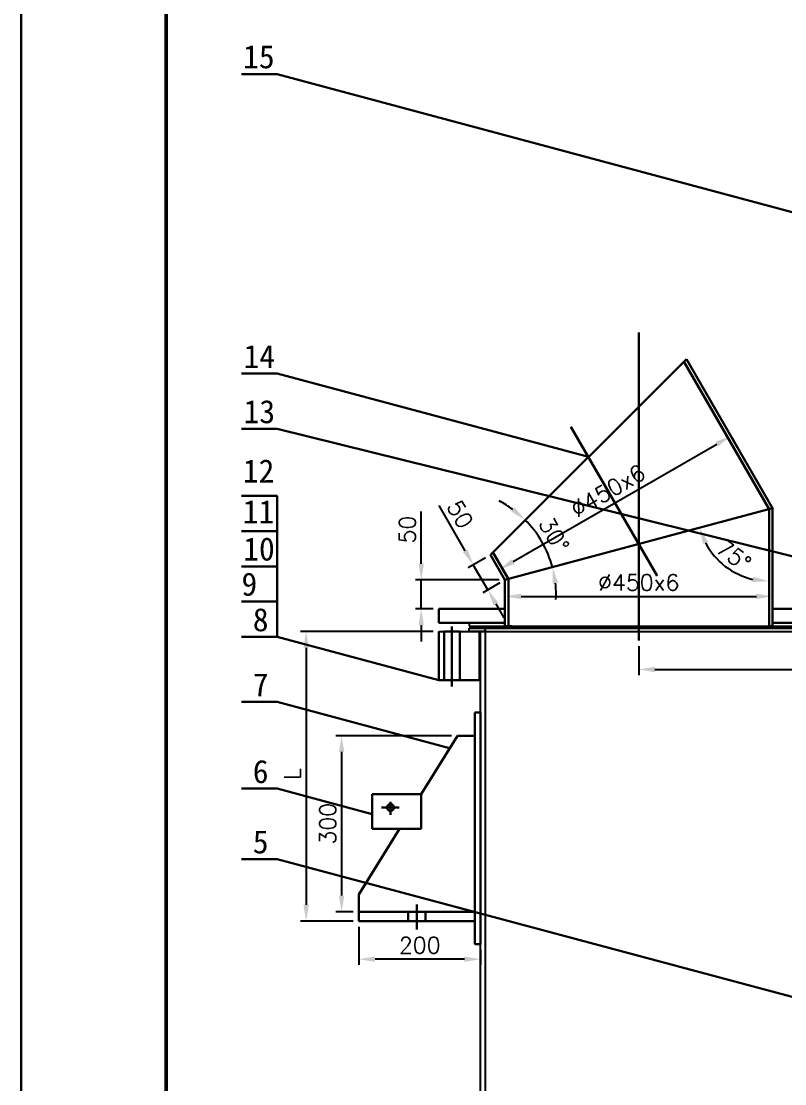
# Model space of a CAD drawing. Header units: millimetres. Extents: x 36507 to 42447, y 7055 to 15455.
# Drawn here: x 36507 to 37825, y 12558 to 14393 of the extents above; entities that cross this region are included whole.
import ezdxf

# ---------------------------------------------------------------- set-up
doc = ezdxf.new("R2010")
doc.units = ezdxf.units.MM
doc.layers.add('粗实线', color=7, linetype='Continuous', lineweight=30)
doc.styles.get("Standard").update_dxf_attribs({"font": 'txt.shx', "height": 28})
doc.styles.add('文本英数', font='SIMFANG.TTF', dxfattribs={"height": 40})
doc.dimstyles.new('ISO-25', dxfattribs={"dimtxt": 28, "dimasz": 28, "dimexe": 10, "dimexo": 10, "dimgap": 10, "dimtad": 1, "dimdec": 0, "dimtxsty": 'Standard', "dimcen": 2.5, "dimclrd": 3, "dimclre": 3, "dimclrt": 3, "dimadec": 0, "dimazin": 0, "dimtfac": 1, "dimtdec": 0, "dimtmove": 0, "dimatfit": 3, "dimfxl": 0, "dimlwd": 25, "dimarcsym": 0})

# ---------------------------------------------------------------- blocks, each defined once
blk = doc.blocks.new('*D11')
at = {"layer": 'Defpoints', "color": 0}
for p in [(37260.2, 13158.7), (37060.3, 12854.7), (37090.2, 12854.7)]:
    blk.add_point(p, dxfattribs=at)
at = {"layer": '粗实线', "color": 3, "lineweight": -2}
for p, q in [((37250.2, 13158.7), (37050.3, 13158.7)), ((37080.2, 12854.7), (37050.3, 12854.7))]:
    blk.add_line(p, q, dxfattribs=at)
at = {"layer": '粗实线', "color": 3, "lineweight": 25}
blk.add_line((37060.3, 13130.7), (37060.3, 12882.7), dxfattribs=at)
at = {"layer": '粗实线', "color": 3}
for points in [[(37055.7, 13130.7), (37065, 13130.7), (37060.3, 13158.7)], [(37055.7, 12882.7), (37065, 12882.7), (37060.3, 12854.7)]]:
    blk.add_solid(points, dxfattribs=at)
at = {"layer": '粗实线', "color": 3, "insert": (37036.3, 13006.7), "char_height": 28, "attachment_point": 5, "rotation": 90}
blk.add_mtext('300', dxfattribs=at)
blk = doc.blocks.new('*D12')
at = {"layer": 'Defpoints', "color": 0}
for p in [(37090.2, 12838.7), (37300.2, 12798.7), (37090.2, 12772.8)]:
    blk.add_point(p, dxfattribs=at)
at = {"layer": '粗实线', "color": 3, "lineweight": -2}
for p, q in [((37090.2, 12828.7), (37090.2, 12762.8)), ((37300.2, 12788.7), (37300.2, 12762.8))]:
    blk.add_line(p, q, dxfattribs=at)
at = {"layer": '粗实线', "color": 3, "lineweight": 25}
blk.add_line((37272.2, 12772.8), (37118.2, 12772.8), dxfattribs=at)
at = {"layer": '粗实线', "color": 3}
for points in [[(37118.2, 12777.4), (37118.2, 12768.1), (37090.2, 12772.8)], [(37272.2, 12777.4), (37272.2, 12768.1), (37300.2, 12772.8)]]:
    blk.add_solid(points, dxfattribs=at)
at = {"layer": '粗实线', "color": 3, "insert": (37195.2, 12796.8), "char_height": 28, "attachment_point": 5}
blk.add_mtext('200', dxfattribs=at)
blk = doc.blocks.new('*D13')
at = {"layer": 'Defpoints', "color": 0}
for p in [(37798.2, 13549.8), (37804.2, 13551.5), (37702.9, 13469.9), (37342.2, 13427.7), (37798.2, 13347.7)]:
    blk.add_point(p, dxfattribs=at)
at = {"layer": '粗实线', "color": 3, "lineweight": 25}
blk.add_arc((37798.2, 13549.8), 124.3, 207.9331, 257.0669, dxfattribs=at)
at = {"layer": '粗实线', "color": 3}
for points in [[(37684, 13489.9), (37692.7, 13493.3), (37678.1, 13517.7)], [(37770.9, 13433.3), (37769.8, 13424.1), (37798.2, 13425.5)]]:
    blk.add_solid(points, dxfattribs=at)
at = {"layer": '粗实线', "color": 3, "insert": (37737.1, 13470.3), "char_height": 28, "attachment_point": 5, "rotation": 322.5}
blk.add_mtext('75°', dxfattribs=at)
blk = doc.blocks.new('*D14')
at = {"layer": 'Defpoints', "color": 0}
for p in [(37655.4, 13809.2), (37804.2, 13551.5), (37317.2, 13471), (37413.5, 13479.4), (37342.2, 13427.7)]:
    blk.add_point(p, dxfattribs=at)
at = {"layer": '粗实线', "color": 3, "lineweight": 25}
for start, end in [(53.8422, 62.6843), (15, 45), (357.3157, 6.1578)]:
    blk.add_arc((37248.9, 13402.7), 181.6, start, end, dxfattribs=at)
at = {"layer": '粗实线', "color": 3}
for points in [[(37359.1, 13552.8), (37353, 13545.8), (37377.3, 13531.1)], [(37424.8, 13421.3), (37434, 13423), (37424.3, 13449.7)]]:
    blk.add_solid(points, dxfattribs=at)
at = {"layer": '粗实线', "color": 3, "insert": (37426.9, 13505.5), "char_height": 28, "attachment_point": 5, "rotation": 300}
blk.add_mtext('30°', dxfattribs=at)
blk = doc.blocks.new('*D15')
at = {"layer": 'Defpoints', "color": 0}
for p in [(37729.8, 13680.3), (37732.1, 13676.3), (37329.7, 13449.3)]:
    blk.add_point(p, dxfattribs=at)
at = {"layer": '粗实线', "color": 3, "lineweight": -2}
for p, q in [((37734.8, 13671.7), (37737.1, 13667.7)), ((37334.7, 13440.7), (37337, 13436.7))]:
    blk.add_line(p, q, dxfattribs=at)
at = {"layer": '粗实线', "color": 3, "lineweight": 25}
blk.add_line((37356.2, 13459.3), (37707.8, 13662.3), dxfattribs=at)
at = {"layer": '粗实线', "color": 3}
for points in [[(37705.5, 13666.4), (37710.2, 13658.3), (37732.1, 13676.3)], [(37353.9, 13463.4), (37358.6, 13455.3), (37332, 13445.3)]]:
    blk.add_solid(points, dxfattribs=at)
at = {"layer": '粗实线', "color": 3, "insert": (37520, 13581.6), "char_height": 28, "attachment_point": 5, "rotation": 30}
blk.add_mtext('%%c450x6', dxfattribs=at)
blk = doc.blocks.new('*D16')
at = {"layer": 'Defpoints', "color": 0}
for p in [(37804.2, 13399.3), (37342.2, 13387.7), (37804.2, 13387.7)]:
    blk.add_point(p, dxfattribs=at)
at = {"layer": '粗实线', "color": 3, "lineweight": -2}
for p, q in [((37342.2, 13397.7), (37342.2, 13409.3)), ((37804.2, 13397.7), (37804.2, 13409.3))]:
    blk.add_line(p, q, dxfattribs=at)
at = {"layer": '粗实线', "color": 3, "lineweight": 25}
blk.add_line((37370.2, 13399.3), (37776.2, 13399.3), dxfattribs=at)
at = {"layer": '粗实线', "color": 3}
for points in [[(37370.2, 13404), (37370.2, 13394.6), (37342.2, 13399.3)], [(37776.2, 13404), (37776.2, 13394.6), (37804.2, 13399.3)]]:
    blk.add_solid(points, dxfattribs=at)
at = {"layer": '粗实线', "color": 3, "insert": (37573.2, 13423.3), "char_height": 28, "attachment_point": 5}
blk.add_mtext('%%c450x6', dxfattribs=at)
blk = doc.blocks.new('*D17')
at = {"layer": 'Defpoints', "color": 0}
for p in [(37317.2, 13471), (37287.6, 13453.9), (37342.2, 13427.7)]:
    blk.add_point(p, dxfattribs=at)
at = {"layer": '粗实线', "color": 3, "lineweight": 25}
for p, q in [((37273.6, 13478.1), (37228.6, 13556.1)), ((37312.6, 13410.6), (37287.6, 13453.9)), ((37326.6, 13386.3), (37340.6, 13362.1))]:
    blk.add_line(p, q, dxfattribs=at)
at = {"layer": '粗实线', "color": 3, "lineweight": -2}
for p, q in [((37308.5, 13466), (37278.9, 13448.9)), ((37333.5, 13422.7), (37303.9, 13405.6))]:
    blk.add_line(p, q, dxfattribs=at)
at = {"layer": '粗实线', "color": 3}
for points in [[(37277.6, 13480.5), (37269.6, 13475.8), (37287.6, 13453.9)], [(37330.6, 13388.7), (37322.6, 13384), (37312.6, 13410.6)]]:
    blk.add_solid(points, dxfattribs=at)
at = {"layer": '粗实线', "color": 3, "insert": (37264.9, 13541.2), "char_height": 28, "attachment_point": 5, "rotation": 300}
blk.add_mtext('50', dxfattribs=at)
blk = doc.blocks.new('*D18')
at = {"layer": 'Defpoints', "color": 0}
for p in [(37197.8, 13427.7), (37342.2, 13427.7), (37228.2, 13377.7)]:
    blk.add_point(p, dxfattribs=at)
at = {"layer": '粗实线', "color": 3, "lineweight": 25}
for p, q in [((37197.8, 13455.7), (37197.8, 13545.7)), ((37197.8, 13377.7), (37197.8, 13427.7)), ((37197.8, 13349.7), (37197.8, 13321.7))]:
    blk.add_line(p, q, dxfattribs=at)
at = {"layer": '粗实线', "color": 3, "lineweight": -2}
for p, q in [((37332.2, 13427.7), (37187.8, 13427.7)), ((37218.2, 13377.7), (37187.8, 13377.7))]:
    blk.add_line(p, q, dxfattribs=at)
at = {"layer": '粗实线', "color": 3}
for points in [[(37193.1, 13455.7), (37202.4, 13455.7), (37197.8, 13427.7)], [(37193.1, 13349.7), (37202.4, 13349.7), (37197.8, 13377.7)]]:
    blk.add_solid(points, dxfattribs=at)
at = {"layer": '粗实线', "color": 3, "insert": (37173.8, 13514.7), "char_height": 28, "attachment_point": 5, "rotation": 90}
blk.add_mtext('50', dxfattribs=at)
blk = doc.blocks.new('*D24')
at = {"layer": 'Defpoints', "color": 0}
for p in [(37228.2, 13338.7), (36999.1, 12838.7), (37090.2, 12838.7)]:
    blk.add_point(p, dxfattribs=at)
at = {"layer": '粗实线', "color": 3, "lineweight": -2}
for p, q in [((37218.2, 13338.7), (36989.1, 13338.7)), ((37080.2, 12838.7), (36989.1, 12838.7))]:
    blk.add_line(p, q, dxfattribs=at)
at = {"layer": '粗实线', "color": 3, "lineweight": 25}
blk.add_line((36999.1, 13310.7), (36999.1, 12866.7), dxfattribs=at)
at = {"layer": '粗实线', "color": 3}
for points in [[(36994.4, 13310.7), (37003.8, 13310.7), (36999.1, 13338.7)], [(36994.4, 12866.7), (37003.8, 12866.7), (36999.1, 12838.7)]]:
    blk.add_solid(points, dxfattribs=at)
at = {"layer": '粗实线', "color": 3, "insert": (36975.1, 13092.8), "char_height": 28, "attachment_point": 5, "rotation": 90}
blk.add_mtext('L', dxfattribs=at)
blk = doc.blocks.new('*D25')
at = {"layer": 'Defpoints', "color": 0}
for p in [(37573.2, 13323.1), (38258.2, 13323.1), (38258.2, 13273.1)]:
    blk.add_point(p, dxfattribs=at)
at = {"layer": '粗实线', "color": 3, "lineweight": -2}
for p, q in [((37573.2, 13313.1), (37573.2, 13263.1)), ((38258.2, 13313.1), (38258.2, 13263.1))]:
    blk.add_line(p, q, dxfattribs=at)
at = {"layer": '粗实线', "color": 3, "lineweight": 25}
blk.add_line((37601.2, 13273.1), (38230.2, 13273.1), dxfattribs=at)
at = {"layer": '粗实线', "color": 3}
for points in [[(37601.2, 13277.8), (37601.2, 13268.4), (37573.2, 13273.1)], [(38230.2, 13277.8), (38230.2, 13268.4), (38258.2, 13273.1)]]:
    blk.add_solid(points, dxfattribs=at)
at = {"layer": '粗实线', "color": 3, "insert": (37915.7, 13297.1), "char_height": 28, "attachment_point": 5}
blk.add_mtext('%%c685', dxfattribs=at)

msp = doc.modelspace()

# ---------------------------------------------------------------- linework, layer by layer
at = {"layer": '粗实线'}
for p, q in [((36948.8, 14300.9), (36887.6, 14300.9)), ((38082.8, 13997), (36948.8, 14300.9)), ((37573.2, 13323.1), (37573.2, 13855)), ((37655.4, 13809.2), (37317.2, 13471)), ((37651, 13804.8), (37798.2, 13549.8)), ((37655.4, 13809.2), (37804.2, 13551.5)), ((36948.8, 13784.1), (36887.6, 13784.1)), ((37486.3, 13640.1), (36948.8, 13784.1)), ((36948.8, 13688.8), (36887.6, 13688.8)), ((38034.4, 13420), (36948.8, 13688.8)), ((37456, 13692.4), (37604.8, 13434.7)), ((36948.8, 13572.8), (36887.6, 13572.8)), ((36948.8, 13512), (36948.8, 13572.8)), ((37342.2, 13427.7), (37804.2, 13551.5)), ((37798.2, 13347.7), (37798.2, 13549.8)), ((37804.2, 13347.7), (37804.2, 13551.5)), ((36948.8, 13512), (36887.6, 13512)), ((36948.8, 13451.1), (36948.8, 13512)), ((37342.2, 13427.7), (37317.2, 13471)), ((37348.2, 13429.3), (37321.6, 13475.4)), ((36948.8, 13451.1), (36887.6, 13451.1)), ((36948.8, 13390.3), (36948.8, 13451.1)), ((37342.2, 13347.7), (37342.2, 13427.7)), ((37348.2, 13347.7), (37348.2, 13429.3)), ((36948.8, 13390.3), (36887.6, 13390.3)), ((36948.8, 13329.5), (36948.8, 13390.3)), ((38158.2, 13377.7), (37804.2, 13377.7)), ((37348.2, 13347.7), (37342.2, 13347.7)), ((37348.2, 13347.7), (37354.2, 13347.7)), ((37798.2, 13347.7), (37804.2, 13347.7)), ((36948.8, 13329.5), (36887.6, 13329.5)), ((37228.2, 13254.7), (36948.8, 13329.5)), ((36948.8, 13217), (36887.6, 13217)), ((37246.8, 13137.2), (36948.8, 13217)), ((37290.2, 13198.7), (37300.2, 13198.7)), ((37290.2, 12798.7), (37290.2, 13198.7)), ((37300.2, 13198.7), (37300.2, 12798.7)), ((37197.7, 13058), (37260.2, 13158.7)), ((37290.2, 13158.7), (37260.2, 13158.7)), ((37290.2, 12998.7), (37290.2, 13158.7)), ((36948.8, 13067.3), (36887.6, 13067.3)), ((37112.8, 13023.3), (36948.8, 13067.3)), ((37197.7, 13058), (37112.8, 13058)), ((37090.2, 12884.7), (37160.5, 12998)), ((37197.7, 12998), (37112.8, 12998)), ((37290.2, 12998.7), (37290.2, 12838.7)), ((36948.8, 12945.8), (36887.6, 12945.8)), ((38258.2, 12594.9), (36948.8, 12945.8)), ((37090.2, 12838.7), (37090.2, 12884.7)), ((37190.2, 12867.2), (37190.2, 12823.9)), ((37090.2, 12854.7), (37290.2, 12854.7)), ((37090.2, 12838.7), (37090.2, 12854.7)), ((37175.2, 12854.7), (37175.2, 12838.7)), ((37190.2, 12854.7), (37175.2, 12854.7)), ((37190.2, 12854.7), (37205.2, 12854.7)), ((37205.2, 12854.7), (37205.2, 12838.7)), ((37290.2, 12838.7), (37090.2, 12838.7)), ((37300.2, 12798.7), (37290.2, 12798.7))]:
    msp.add_line(p, q, dxfattribs=at)
at = {"layer": '粗实线', "lineweight": 30}
for p, q in [((37228.2, 13377.7), (37228.2, 13353.7)), ((37342.2, 13377.7), (37228.2, 13377.7)), ((38158.2, 13377.7), (37804.2, 13377.7)), ((37228.2, 13353.7), (37342.2, 13353.7)), ((37250.7, 13347.4), (37250.7, 13243.6)), ((38258.2, 13344.7), (37308.2, 13344.7)), ((37308.2, 13344.7), (37308.2, 13338.7)), ((37804.2, 13353.7), (38158.2, 13353.7)), ((37228.2, 13254.7), (37228.2, 13338.7)), ((37250.7, 13338.7), (37237.2, 13338.7)), ((37237.2, 13338.7), (37237.2, 13254.7)), ((37250.7, 13338.7), (37264.2, 13338.7)), ((37264.2, 13338.7), (37264.2, 13254.7)), ((37308.2, 13338.7), (37280.2, 13338.7)), ((37298.2, 13254.7), (37298.2, 13338.7)), ((37298.2, 13254.7), (37228.2, 13254.7)), ((37298.2, 13254.7), (37250.7, 13254.7))]:
    msp.add_line(p, q, dxfattribs=at)
at = {"layer": '粗实线', "lineweight": -3}
for p, q in [((37280.2, 13353.7), (37280.2, 13347.7)), ((37280.2, 13347.7), (39236.2, 13347.7)), ((37280.2, 13338.7), (37280.2, 13344.7)), ((37280.2, 13344.7), (39236.2, 13344.7)), ((37228.2, 13338.7), (39288.2, 13338.7)), ((37300.2, 11362.7), (37300.2, 13338.7)), ((37308.2, 13338.7), (37308.2, 11362.7))]:
    msp.add_line(p, q, dxfattribs=at)
at = {"layer": '粗实线', "ltscale": 8}
for p, q in [((37112.8, 12998), (37112.8, 13058)), ((37197.7, 12998), (37197.7, 13058)), ((37159.9, 13034.8), (37129.4, 13034.8)), ((37144.7, 13022.1), (37144.7, 13044.8))]:
    msp.add_line(p, q, dxfattribs=at)
at = {"layer": '粗实线'}
msp.add_lwpolyline([(36507.4, 15455.4), (42447.4, 15455.4), (42447.4, 7055.4), (36507.4, 7055.4)], close=True, dxfattribs=at)
at = {"layer": '粗实线', "lineweight": 50}
msp.add_lwpolyline([(36757.4, 15355.4), (42347.4, 15355.4), (42347.4, 7155.4), (36757.4, 7155.4)], close=True, dxfattribs=at)
at = {"layer": '粗实线', "ltscale": 8}
msp.add_circle((37144.7, 13034.8), 6, dxfattribs=at)

# ---------------------------------------------------------------- texts
at = {"layer": '粗实线', "char_height": 40, "width": 171.497, "attachment_point": 1, "style": '文本英数'}
for s, insert in [('15', (36890.3, 14351.3)), ('14', (36891.1, 13833.7)), ('13', (36891.1, 13738.4)), ('12', (36889.8, 13635.9)), ('11', (36889.7, 13565.5)), ('10', (36890.5, 13501.2)), ('9', (36887.5, 13440.5)), ('8', (36907, 13379.1)), ('7', (36907, 13266.7)), ('6', (36907, 13116.9)), ('5', (36907, 12995.4))]:
    msp.add_mtext(s, dxfattribs=dict(at, insert=insert))

# ---------------------------------------------------------------- dimensions: what is measured, and where the dimension line sits
at = {"layer": '粗实线'}
for base, line1, line2, picture, middle in [((37413.5, 13479.4), ((37655.4, 13809.2), (37317.2, 13471)), ((37342.2, 13427.7), (37804.2, 13551.5)), '*D14', (37426.9, 13505.5)), ((37702.9, 13469.9), ((37342.2, 13427.7), (37804.2, 13551.5)), ((37798.2, 13347.7), (37798.2, 13549.8)), '*D13', (37737.1, 13470.3))]:
    dim = msp.add_angular_dim_2l(base=base, line1=line1, line2=line2, dimstyle='ISO-25', dxfattribs=at)
    dim.commit()
    dim.dimension.update_dxf_attribs({"geometry": picture, "text_midpoint": middle})
dim = msp.add_aligned_dim(p1=(37329.7, 13449.3), p2=(37729.8, 13680.3), distance=-4.6, text='%%c450x6', dimstyle='ISO-25', dxfattribs=at)
dim.commit()
dim.dimension.update_dxf_attribs({"geometry": '*D15', "text_midpoint": (37520, 13581.6)})
dim = msp.add_aligned_dim(p1=(37342.2, 13427.7), p2=(37317.2, 13471), distance=34.1, dimstyle='ISO-25', dxfattribs=at)
dim.commit()
dim.dimension.update_dxf_attribs({"geometry": '*D17', "text_midpoint": (37264.9, 13541.2)})
dim = msp.add_linear_dim(base=(37197.8, 13427.7), p1=(37228.2, 13377.7), p2=(37342.2, 13427.7), angle=90, dimstyle='ISO-25', dxfattribs=at)
dim.commit()
dim.dimension.update_dxf_attribs({"geometry": '*D18', "text_midpoint": (37173.8, 13514.7)})
for base, p1, p2, text, picture, middle in [((37804.2, 13399.3), (37342.2, 13387.7), (37804.2, 13387.7), '%%c450x6', '*D16', (37573.2, 13423.3)), ((38258.2, 13273.1), (37573.2, 13323.1), (38258.2, 13323.1), '%%c<>', '*D25', (37915.7, 13297.1)), ((37090.2, 12772.8), (37300.2, 12798.7), (37090.2, 12838.7), '200', '*D12', (37195.2, 12796.8))]:
    dim = msp.add_linear_dim(base=base, p1=p1, p2=p2, text=text, dimstyle='ISO-25', dxfattribs=at)
    dim.commit()
    dim.dimension.update_dxf_attribs({"geometry": picture, "text_midpoint": middle})
dim = msp.add_linear_dim(base=(36999.1, 12838.7), p1=(37228.2, 13338.7), p2=(37090.2, 12838.7), angle=90, text='L', dimstyle='ISO-25', dxfattribs=at)
dim.commit()
dim.dimension.update_dxf_attribs({"geometry": '*D24', "text_midpoint": (36999.1, 13092.8), "dimtype": 160})
dim = msp.add_linear_dim(base=(37060.3, 12854.7), p1=(37260.2, 13158.7), p2=(37090.2, 12854.7), angle=90, text='300', dimstyle='ISO-25', dxfattribs=at)
dim.commit()
dim.dimension.update_dxf_attribs({"geometry": '*D11', "text_midpoint": (37036.3, 13006.7)})

doc.saveas('drawing.dxf')
